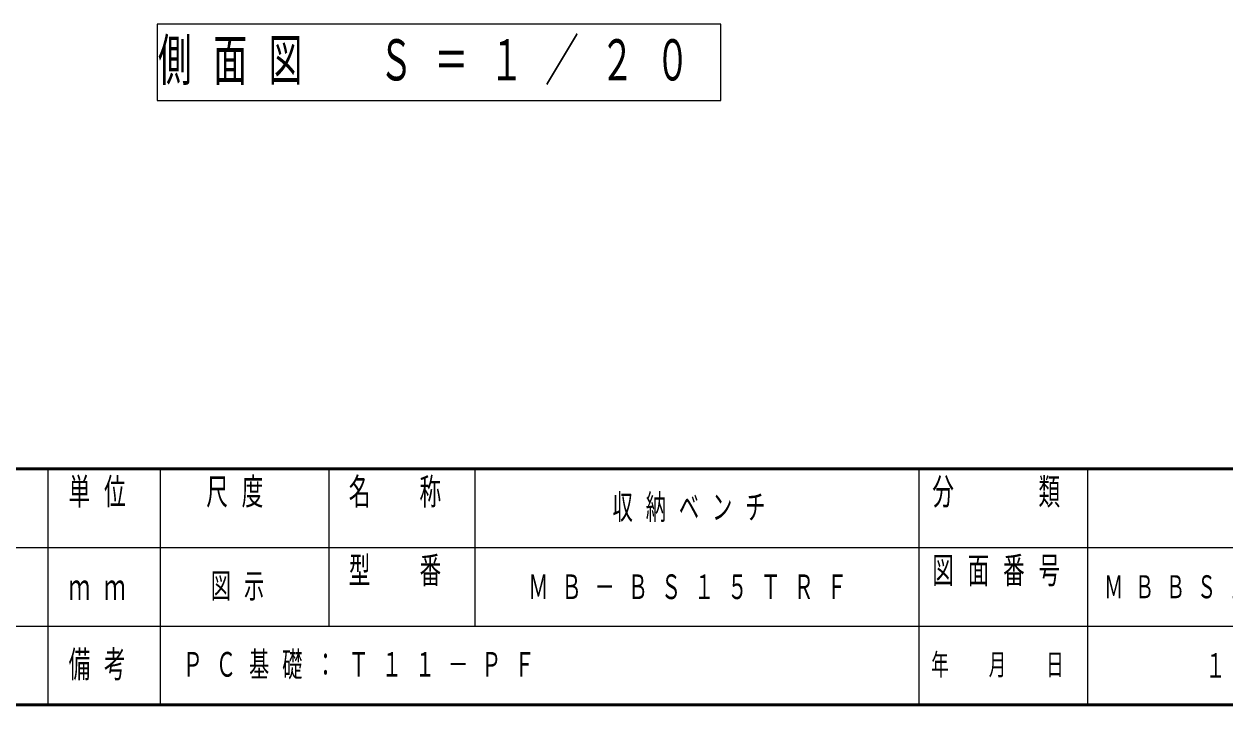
# Model space of a CAD drawing. Units: millimetres on the paper, scale 1:20. Extents: x -365 to 27, y 0 to 257.
# Drawn here: x -209.6 to -102.8, y 0 to 60.6 of the extents above; entities that cross this region are included whole.
import ezdxf

# ---------------------------------------------------------------- set-up
doc = ezdxf.new("R2010")
doc.units = ezdxf.units.MM
doc.layers.add('1_20', color=7, linetype='Continuous', lineweight=25)
doc.layers.add('NAKAMURA図枠', color=7, linetype='Continuous', lineweight=13)
doc.layers.add('図デ_タ_99_', color=7, linetype='Continuous')
doc.styles.add('ＭＳ ゴシック', font='')
doc.styles.get('ＭＳ ゴシック').set_extended_font_data('MS Gothic')

msp = doc.modelspace()

# ---------------------------------------------------------------- linework, layer by layer
at = {"layer": '1_20', "lineweight": 13}
for p, q in [((-197.768, 60.594), (-197.768, 53.787)), ((-147.628, 60.594), (-197.768, 60.594)), ((-147.628, 53.787), (-147.628, 60.594)), ((-197.768, 53.787), (-147.628, 53.787))]:
    msp.add_line(p, q, dxfattribs=at)
at = {"layer": 'NAKAMURA図枠', "lineweight": 50}
for p, q in [((-365, 21), (0, 21)), ((-365, 0), (0, 0))]:
    msp.add_line(p, q, dxfattribs=at)
at = {"layer": 'NAKAMURA図枠', "color": 211, "lineweight": 25}
for p, q in [((-207.5, 21), (-207.5, 0)), ((-197.5, 21), (-197.5, 7)), ((-182.5, 21), (-182.5, 7)), ((-130, 21), (-130, 0)), ((-182.5, 14), (-70, 14)), ((-237.5, 7), (0, 7))]:
    msp.add_line(p, q, dxfattribs=at)
at = {"layer": 'NAKAMURA図枠'}
for p, q in [((-169.5, 21), (-169.5, 7)), ((-115, 21), (-115, 0)), ((-237.5, 14), (-182.5, 14))]:
    msp.add_line(p, q, dxfattribs=at)
at = {"layer": 'NAKAMURA図枠', "lineweight": 25}
msp.add_line((-197.5, 7), (-197.5, 0), dxfattribs=at)

# ---------------------------------------------------------------- texts
at = {"layer": '1_20', "insert": (-197.698, 57.191), "char_height": 3.666, "attachment_point": 4, "style": 'ＭＳ ゴシック'}
msp.add_mtext('\\T1.64;\\W0.6;側面図\u3000Ｓ＝１／２０', dxfattribs=at)
at = {"layer": 'NAKAMURA図枠', "color": 4, "style": 'ＭＳ ゴシック'}
for s, insert, char_height, attachment_point in [('\\T1.64;\\W0.6;単位', (-202.5, 20.167), 2.346, 2), ('\\T1.64;\\W0.6;尺度', (-190.25, 20.167), 2.346, 2), ('\\T1.64;\\W0.6;名\u3000称', (-176, 20.167), 2.346, 2), ('\\T1.64;\\W0.6;分\u3000\u3000類', (-122.5, 20.167), 2.346, 2), ('\\T1.64;\\W0.6;型\u3000番', (-176, 13.167), 2.346, 2), ('\\T1.64;\\W0.6;図面番号', (-122.5, 13.167), 2.346, 2), ('\\T1.64;\\W0.6;ｍｍ', (-202.5, 10.5), 2.346, 5), ('\\T1.64;\\W0.6;備考', (-202.5, 3.5), 2.346, 5), ('\\T1.64;\\W0.6;年\u3000月\u3000日', (-122.5, 3.5), 1.906, 5)]:
    msp.add_mtext(s, dxfattribs=dict(at, insert=insert, char_height=char_height, attachment_point=attachment_point))
at = {"layer": '図デ_タ_99_', "attachment_point": 4, "style": 'ＭＳ ゴシック'}
for s, insert, char_height in [('\\T1.64;\\W0.6;収納ベンチ', (-157.25, 17.5), 2.199), ('\\T1.64;\\W0.6;図示', (-193, 10.5), 2.199), ('\\T1.64;\\W0.6;ＭＢ－ＢＳ１５ＴＲＦ', (-164.75, 10.5), 2.199), ('\\T1.64;\\W0.6;ＭＢＢＳ１５ＴＲＦＰ－３０１Ｂ', (-113.5, 10.5), 2.053), ('\\T1.64;\\W0.6;ＰＣ基礎：Ｔ１１－ＰＦ', (-195.5, 3.5), 2.199), ('\\T1.64;\\W0.6;１１．０９．２９', (-104.5, 3.5), 2.199)]:
    msp.add_mtext(s, dxfattribs=dict(at, insert=insert, char_height=char_height))

doc.saveas('drawing.dxf')
